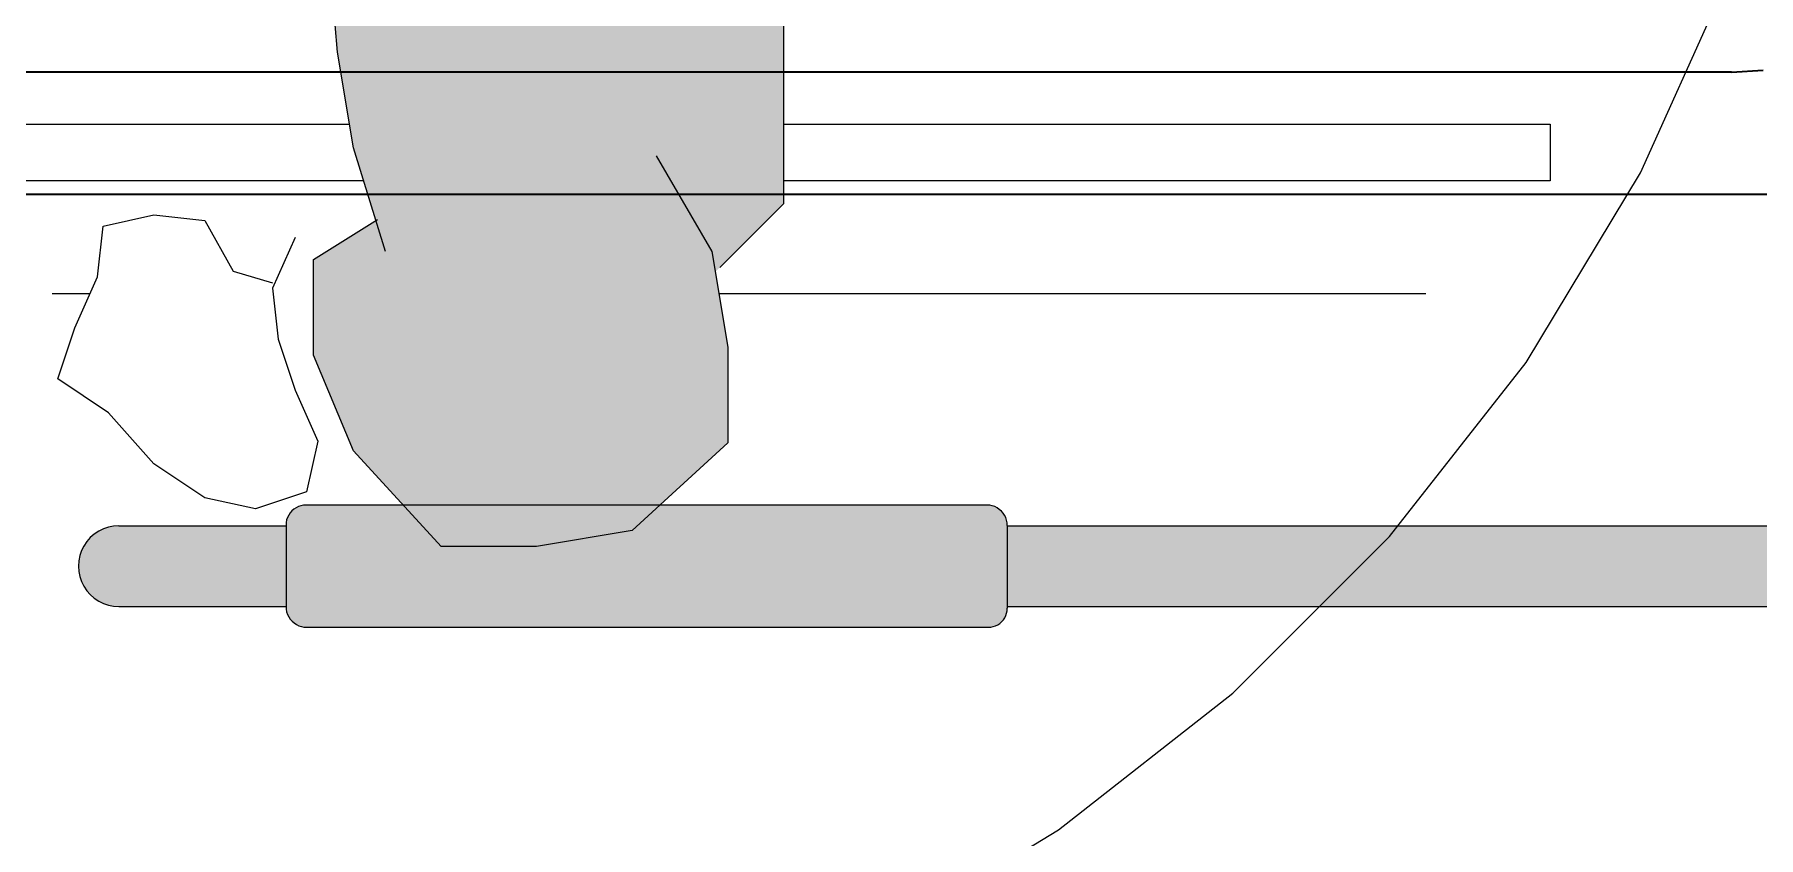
# Model space of a CAD drawing. Extents: x 0 to 756, y -25 to 420.
# Drawn here: x 366.39 to 380.5, y 270.77 to 277.34 of the extents above; entities that cross this region are included whole.
import ezdxf
from ezdxf.lldxf.tags import DXFTag

# ---------------------------------------------------------------- set-up
doc = ezdxf.new("R2010")
doc.units = 0
doc.layers.get('0').update_dxf_attribs({"lineweight": 25})
for name, color, linetype, lineweight in [('Menschen', 7, 'Continuous', 18), ('Möblierung', 7, 'Continuous', 13), ('S_Einrichtung', 7, 'Continuous', 35), ('Sanitär', 7, 'Continuous', 25), ('Sanitär-WC', 7, 'Continuous', 13)]:
    doc.layers.add(name, color=color, linetype=linetype, lineweight=lineweight)
tags = doc.linetypes.add('VERDECKT2_S2', pattern=[0.27, 0.2, -0.07]).pattern_tags.tags
tags[6:7] = [DXFTag(74, 4), DXFTag(75, 0), DXFTag(340, '0'), DXFTag(46, 1.0), DXFTag(50, 0.0), DXFTag(44, 0.0), DXFTag(45, 0.0)]
tags[4:5] = [DXFTag(74, 4), DXFTag(75, 0), DXFTag(340, '0'), DXFTag(46, 1.0), DXFTag(50, 0.0), DXFTag(44, 0.0), DXFTag(45, 0.0)]

# ---------------------------------------------------------------- blocks, each defined once
blk = doc.blocks.new('Referenz-A01I5XF3IE')
at = {"layer": 'Menschen', "color": 0, "lineweight": -2}
for points in [[(368.871, 277.192), (372.521, 277.518), (368.843, 277.518)], [(368.871, 277.192), (372.521, 277.192), (372.521, 277.518)], [(369.001, 276.409), (372.521, 277.192), (368.871, 277.192)], [(369.001, 276.409), (372.521, 276.409), (372.521, 277.192)], [(369.141, 275.952), (372.521, 276.409), (369.001, 276.409)], [(369.141, 275.952), (372.521, 275.952), (372.521, 276.409)], [(369.184, 275.814), (372.521, 275.952), (369.141, 275.952)], [(369.184, 275.814), (372.382, 275.814), (372.521, 275.952)], [(368.675, 275.495), (372.382, 275.814), (369.184, 275.814)], [(368.675, 275.495), (372.064, 275.495), (372.382, 275.814)], [(368.675, 275.393), (372.064, 275.495), (368.675, 275.495)], [(368.675, 275.393), (371.962, 275.393), (372.064, 275.495)], [(368.675, 274.778), (371.962, 275.393), (368.675, 275.393)], [(368.675, 274.778), (372.064, 274.778), (371.962, 275.393)], [(368.675, 274.712), (372.064, 274.778), (368.675, 274.778)], [(368.675, 274.712), (372.064, 274.712), (372.064, 274.778)], [(368.974, 273.995), (372.064, 274.712), (368.675, 274.712)], [(368.974, 273.995), (372.064, 273.995), (372.064, 274.712)], [(369.001, 273.93), (372.064, 273.995), (368.974, 273.995)], [(369.001, 273.93), (371.993, 273.93), (372.064, 273.995)], [(369.598, 273.277), (371.993, 273.93), (369.001, 273.93)], [(369.598, 273.277), (371.282, 273.277), (371.993, 273.93)], [(369.718, 273.147), (371.282, 273.277), (369.598, 273.277)], [(369.718, 273.147), (370.5, 273.147), (371.282, 273.277)]]:
    blk.add_solid(points, dxfattribs=at)
at = {"layer": 'Möblierung', "color": 0, "linetype": 'Continuous', "ltscale": 0.13}
for p, q in [((368.871, 277.192), (368.805, 277.974)), ((372.521, 277.518), (372.521, 275.952)), ((369.001, 276.409), (368.871, 277.192)), ((365.239, 276.603), (368.969, 276.603)), ((372.521, 276.603), (378.796, 276.603)), ((378.796, 276.603), (378.796, 276.14)), ((369.262, 275.561), (369.001, 276.409)), ((371.478, 276.343), (371.934, 275.561)), ((369.084, 276.14), (365.239, 276.14)), ((378.796, 276.14), (372.521, 276.14)), ((366.951, 275.769), (367.367, 275.862)), ((367.367, 275.862), (367.784, 275.816)), ((372.521, 275.952), (371.999, 275.43)), ((366.905, 275.353), (366.951, 275.769)), ((367.784, 275.816), (368.015, 275.399)), ((368.675, 275.495), (369.197, 275.822)), ((368.524, 275.677), (368.339, 275.26)), ((368.675, 274.712), (368.675, 275.495)), ((371.934, 275.561), (372.064, 274.778)), ((366.72, 274.936), (366.905, 275.353)), ((368.015, 275.399), (368.339, 275.306)), ((366.843, 275.214), (366.535, 275.214)), ((368.339, 275.26), (368.385, 274.843)), ((377.778, 275.214), (371.992, 275.214)), ((366.581, 274.519), (366.72, 274.936)), ((368.385, 274.843), (368.524, 274.426)), ((372.064, 274.778), (372.064, 273.995)), ((369.001, 273.93), (368.675, 274.712)), ((366.997, 274.241), (366.581, 274.519)), ((368.524, 274.426), (368.709, 274.01)), ((367.367, 273.824), (366.997, 274.241)), ((368.709, 274.01), (368.617, 273.593)), ((369.718, 273.147), (369.001, 273.93)), ((372.064, 273.995), (371.282, 273.277)), ((367.784, 273.546), (367.367, 273.824)), ((368.2, 273.454), (367.784, 273.546)), ((368.617, 273.593), (368.2, 273.454)), ((371.282, 273.277), (370.5, 273.147)), ((370.5, 273.147), (369.718, 273.147))]:
    blk.add_line(p, q, dxfattribs=at)
at = {"layer": 'Möblierung', "color": 0, "linetype": 'VERDECKT2_S2', "ltscale": 0.13}
for p, q in [((379.536, 276.206), (380.28, 277.858)), ((378.599, 274.654), (379.536, 276.206)), ((377.481, 273.228), (378.599, 274.654)), ((376.199, 271.946), (377.481, 273.228)), ((374.772, 270.828), (376.199, 271.946)), ((373.221, 269.89), (374.772, 270.828))]:
    blk.add_line(p, q, dxfattribs=at)
at = {"layer": 'Sanitär', "color": 0, "linetype": 'Continuous', "lineweight": -2, "ltscale": 0.25}
for p, q in [((368.531, 273.464), (368.513, 273.452)), ((368.55, 273.474), (368.531, 273.464)), ((368.571, 273.481), (368.55, 273.474)), ((368.592, 273.485), (368.571, 273.481)), ((368.613, 273.486), (368.592, 273.485)), ((374.186, 273.485), (368.613, 273.486)), ((374.208, 273.484), (374.186, 273.485)), ((374.229, 273.48), (374.208, 273.484)), ((374.25, 273.473), (374.229, 273.48)), ((374.269, 273.463), (374.25, 273.473)), ((374.287, 273.451), (374.269, 273.463)), ((368.45, 273.343), (368.449, 273.321)), ((368.449, 273.321), (368.449, 272.656)), ((368.454, 273.364), (368.45, 273.343)), ((368.461, 273.384), (368.454, 273.364)), ((368.471, 273.404), (368.461, 273.384)), ((368.483, 273.422), (368.471, 273.404)), ((368.497, 273.438), (368.483, 273.422)), ((368.513, 273.452), (368.497, 273.438)), ((374.304, 273.437), (374.287, 273.451)), ((374.318, 273.42), (374.304, 273.437)), ((374.33, 273.402), (374.318, 273.42)), ((374.34, 273.383), (374.33, 273.402)), ((374.347, 273.362), (374.34, 273.383)), ((374.351, 273.341), (374.347, 273.362)), ((374.352, 273.319), (374.351, 273.341)), ((366.819, 273.187), (366.795, 273.151)), ((366.847, 273.22), (366.819, 273.187)), ((366.88, 273.248), (366.847, 273.22)), ((366.916, 273.272), (366.88, 273.248)), ((366.954, 273.291), (366.916, 273.272)), ((366.995, 273.305), (366.954, 273.291)), ((367.038, 273.314), (366.995, 273.305)), ((367.081, 273.316), (367.038, 273.314)), ((367.081, 273.316), (368.449, 273.316)), ((374.352, 273.319), (374.352, 272.642)), ((374.352, 273.316), (382.188, 273.316)), ((366.762, 273.072), (366.753, 273.029)), ((366.776, 273.113), (366.762, 273.072)), ((366.795, 273.151), (366.776, 273.113)), ((366.753, 273.029), (366.751, 272.986)), ((366.751, 272.986), (366.753, 272.943)), ((366.753, 272.943), (366.762, 272.901)), ((366.762, 272.901), (366.776, 272.86)), ((366.776, 272.86), (366.795, 272.821)), ((366.795, 272.821), (366.819, 272.785)), ((366.819, 272.785), (366.847, 272.753)), ((366.847, 272.753), (366.88, 272.724)), ((366.88, 272.724), (366.916, 272.7)), ((366.916, 272.7), (366.954, 272.681)), ((366.954, 272.681), (366.995, 272.667)), ((366.995, 272.667), (367.038, 272.659)), ((367.038, 272.659), (367.081, 272.656)), ((367.081, 272.656), (368.449, 272.656)), ((368.449, 272.656), (368.45, 272.634)), ((368.45, 272.634), (368.454, 272.612)), ((374.347, 272.601), (374.351, 272.621)), ((374.351, 272.621), (374.352, 272.642)), ((374.352, 272.656), (382.188, 272.656)), ((368.454, 272.612), (368.461, 272.591)), ((368.461, 272.591), (368.471, 272.571)), ((368.471, 272.571), (368.484, 272.552)), ((368.484, 272.552), (368.498, 272.536)), ((368.498, 272.536), (368.515, 272.521)), ((368.515, 272.521), (368.534, 272.509)), ((368.534, 272.509), (368.553, 272.499)), ((368.553, 272.499), (368.575, 272.492)), ((368.575, 272.492), (368.596, 272.487)), ((368.596, 272.487), (368.619, 272.486)), ((368.619, 272.486), (374.197, 272.486)), ((374.197, 272.486), (374.217, 272.487)), ((374.217, 272.487), (374.237, 272.491)), ((374.237, 272.491), (374.256, 272.498)), ((374.256, 272.498), (374.275, 272.507)), ((374.275, 272.507), (374.291, 272.518)), ((374.291, 272.518), (374.307, 272.532)), ((374.307, 272.532), (374.32, 272.547)), ((374.32, 272.547), (374.332, 272.564)), ((374.332, 272.564), (374.341, 272.582)), ((374.341, 272.582), (374.347, 272.601))]:
    blk.add_line(p, q, dxfattribs=at)
at = {"layer": 'Sanitär-WC', "color": 0, "linetype": 'Continuous', "ltscale": 0.13}
for points in [[(368.516, 273.455), (374.237, 273.477), (368.561, 273.477)], [(368.516, 273.455), (374.282, 273.455), (374.237, 273.477)], [(368.561, 273.477), (374.232, 273.478), (368.562, 273.478)], [(368.561, 273.477), (374.237, 273.477), (374.232, 273.478)], [(368.562, 273.478), (374.186, 273.485), (368.609, 273.485)], [(368.562, 273.478), (374.232, 273.478), (374.186, 273.485)], [(368.609, 273.485), (374.186, 273.485), (368.613, 273.486)], [(368.449, 273.321), (374.344, 273.37), (368.456, 273.37)], [(368.449, 273.321), (374.352, 273.321), (374.344, 273.37)], [(368.449, 273.319), (374.352, 273.321), (368.449, 273.321)], [(368.449, 273.319), (374.352, 273.319), (374.352, 273.321)], [(368.456, 273.37), (374.343, 273.372), (368.457, 273.372)], [(368.456, 273.37), (374.344, 273.37), (374.343, 273.372)], [(368.457, 273.372), (374.321, 273.417), (368.479, 273.417)], [(368.457, 273.372), (374.343, 273.372), (374.321, 273.417)], [(368.479, 273.417), (374.319, 273.418), (368.48, 273.418)], [(368.479, 273.417), (374.321, 273.417), (374.319, 273.418)], [(368.48, 273.418), (374.284, 273.454), (368.515, 273.454)], [(368.48, 273.418), (374.319, 273.418), (374.284, 273.454)], [(368.515, 273.454), (374.282, 273.455), (368.516, 273.455)], [(368.515, 273.454), (374.284, 273.454), (374.282, 273.455)], [(366.811, 273.177), (368.449, 273.212), (366.839, 273.212)], [(366.811, 273.177), (368.449, 273.177), (368.449, 273.212)], [(366.839, 273.212), (368.449, 273.242), (366.872, 273.242)], [(366.839, 273.212), (368.449, 273.212), (368.449, 273.242)], [(366.872, 273.242), (368.449, 273.268), (366.909, 273.268)], [(366.872, 273.242), (368.449, 273.242), (368.449, 273.268)], [(366.909, 273.268), (368.449, 273.289), (366.949, 273.289)], [(366.909, 273.268), (368.449, 273.268), (368.449, 273.289)], [(366.949, 273.289), (368.449, 273.304), (366.992, 273.304)], [(366.949, 273.289), (368.449, 273.289), (368.449, 273.304)], [(366.992, 273.304), (368.449, 273.313), (367.036, 273.313)], [(366.992, 273.304), (368.449, 273.304), (368.449, 273.313)], [(367.036, 273.313), (368.449, 273.316), (367.081, 273.316)], [(367.036, 273.313), (368.449, 273.313), (368.449, 273.316)], [(368.449, 272.656), (374.352, 273.319), (368.449, 273.319)], [(368.449, 272.656), (374.352, 272.656), (374.352, 273.319)], [(374.352, 272.656), (381.947, 273.316), (374.352, 273.316)], [(374.352, 272.656), (381.947, 272.656), (381.947, 273.316)], [(366.751, 273.009), (368.449, 273.053), (366.757, 273.053)], [(366.751, 273.009), (368.449, 273.009), (368.449, 273.053)], [(366.757, 273.053), (368.449, 273.097), (366.77, 273.097)], [(366.757, 273.053), (368.449, 273.053), (368.449, 273.097)], [(366.77, 273.097), (368.449, 273.138), (366.788, 273.138)], [(366.77, 273.097), (368.449, 273.097), (368.449, 273.138)], [(366.788, 273.138), (368.449, 273.177), (366.811, 273.177)], [(366.788, 273.138), (368.449, 273.138), (368.449, 273.177)], [(366.751, 272.964), (368.449, 273.009), (366.751, 273.009)], [(366.751, 272.964), (368.449, 272.964), (368.449, 273.009)], [(366.757, 272.919), (368.449, 272.964), (366.751, 272.964)], [(366.757, 272.919), (368.449, 272.919), (368.449, 272.964)], [(366.77, 272.876), (368.449, 272.919), (366.757, 272.919)], [(366.77, 272.876), (368.449, 272.876), (368.449, 272.919)], [(366.788, 272.834), (368.449, 272.876), (366.77, 272.876)], [(366.788, 272.834), (368.449, 272.834), (368.449, 272.876)], [(366.811, 272.796), (368.449, 272.834), (366.788, 272.834)], [(366.811, 272.796), (368.449, 272.796), (368.449, 272.834)], [(366.839, 272.761), (368.449, 272.796), (366.811, 272.796)], [(366.839, 272.761), (368.449, 272.761), (368.449, 272.796)], [(366.872, 272.73), (368.449, 272.761), (366.839, 272.761)], [(366.872, 272.73), (368.449, 272.73), (368.449, 272.761)], [(366.909, 272.704), (368.449, 272.73), (366.872, 272.73)], [(366.909, 272.704), (368.449, 272.704), (368.449, 272.73)], [(366.949, 272.683), (368.449, 272.704), (366.909, 272.704)], [(366.949, 272.683), (368.449, 272.683), (368.449, 272.704)], [(366.992, 272.668), (368.449, 272.683), (366.949, 272.683)], [(366.992, 272.668), (368.449, 272.668), (368.449, 272.683)], [(367.036, 272.659), (368.449, 272.668), (366.992, 272.668)], [(367.036, 272.659), (368.449, 272.659), (368.449, 272.668)], [(367.081, 272.656), (368.449, 272.659), (367.036, 272.659)], [(367.081, 272.656), (368.449, 272.656), (368.449, 272.659)], [(368.451, 272.642), (374.352, 272.656), (368.449, 272.656)], [(368.451, 272.642), (374.352, 272.642), (374.352, 272.656)], [(368.457, 272.603), (374.352, 272.642), (368.451, 272.642)], [(368.457, 272.603), (374.346, 272.603), (374.352, 272.642)], [(368.462, 272.594), (374.346, 272.603), (368.457, 272.603)], [(368.462, 272.594), (374.345, 272.594), (374.346, 272.603)], [(368.481, 272.556), (374.345, 272.594), (368.462, 272.594)], [(368.481, 272.556), (374.326, 272.556), (374.345, 272.594)], [(368.487, 272.55), (374.326, 272.556), (368.481, 272.556)], [(368.487, 272.55), (374.323, 272.55), (374.326, 272.556)], [(368.519, 272.518), (374.323, 272.55), (368.487, 272.55)], [(368.519, 272.518), (374.291, 272.518), (374.323, 272.55)], [(368.524, 272.516), (374.291, 272.518), (368.519, 272.518)], [(368.524, 272.516), (374.288, 272.516), (374.291, 272.518)], [(368.566, 272.494), (374.288, 272.516), (368.524, 272.516)], [(368.566, 272.494), (374.246, 272.494), (374.288, 272.516)], [(368.57, 272.494), (374.246, 272.494), (368.566, 272.494)], [(368.57, 272.494), (374.245, 272.494), (374.246, 272.494)], [(368.619, 272.486), (374.245, 272.494), (368.57, 272.494)], [(368.619, 272.486), (374.197, 272.486), (374.245, 272.494)]]:
    blk.add_solid(points, dxfattribs=at)
blk = doc.blocks.new('Duschwanne-A01I5XNLIE', base_point=(351.079, 276.029))
at = {"color": 0, "linetype": 'ByBlock', "lineweight": -2, "ltscale": 0.35}
for p, q in [((380.279, 277.029), (354.079, 277.029)), ((380.279, 277.029), (380.54, 277.046)), ((383.279, 276.029), (351.079, 276.029))]:
    blk.add_line(p, q, dxfattribs=at)

msp = doc.modelspace()

# ---------------------------------------------------------------- block references
at = {"color": 8, "lineweight": 25, "ltscale": 0.25, "true_color": 0x808080}
msp.add_blockref('Referenz-A01I5XF3IE', (0, 0), dxfattribs=at)
at = {"layer": 'S_Einrichtung', "ltscale": 0.35}
msp.add_blockref('Duschwanne-A01I5XNLIE', (351.079, 276.029), dxfattribs=at)

doc.saveas('drawing.dxf')
